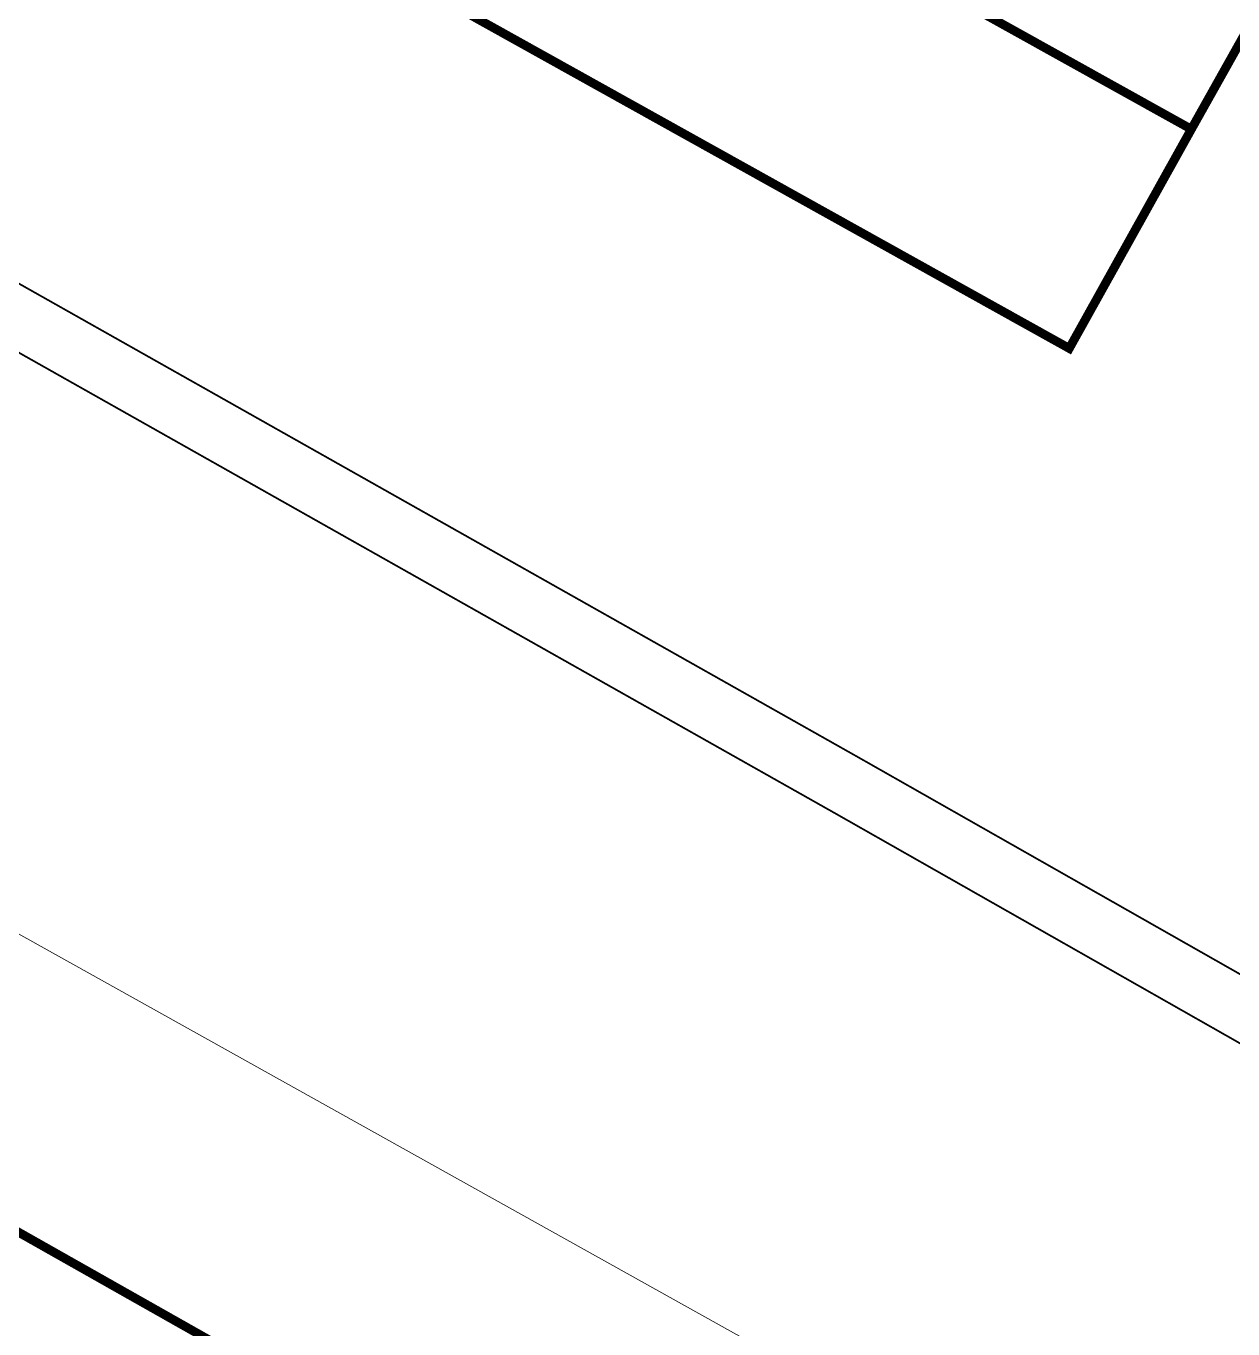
# Model space of a CAD drawing. Header units: inches. Extents: x 350994 to 353538, y 1581369 to 1583842.
# Drawn here: x 351650.72 to 351664.32, y 1583630.43 to 1583645.11 of the extents above; entities that cross this region are included whole.
import ezdxf

# ---------------------------------------------------------------- set-up
doc = ezdxf.new("R2010")
doc.units = ezdxf.units.IN
doc.header["$MEASUREMENT"] = 0
for name, pattern in [('1', [0]), ('ACAD_ISO03W100', [30, 12, -18]), ('DASHDOTX2', [2, 1, -0.5, 0, -0.5])]:
    doc.linetypes.add(name, pattern=pattern)
for name, color, linetype in [('BOUNDARY', 5, 'Continuous'), ('CULVERT', 255, '1'), ('CW', 94, '1'), ('EP TF', 5, 'Continuous'), ("ROAD'S", 1, '1')]:
    doc.layers.add(name, color=color, linetype=linetype)
doc.styles.get("Standard").update_dxf_attribs({"font": 'arial.ttf'})
doc.linetypes.add('SILT_FENCE', pattern='A,0.5,-0.2,["EP",Standard,S=0.1,R=0,X=-0.1,Y=-0.05],-0.2', length=0.9)

msp = doc.modelspace()

# ---------------------------------------------------------------- linework, layer by layer
at = {"layer": 'BOUNDARY', "lineweight": 5, "const_width": 0.1, "elevation": 90.928}
msp.add_lwpolyline([(351633.42, 1583665.529), (351665.823, 1583647.466), (351663.852, 1583643.95), (351631.342, 1583662.034), (351633.42, 1583665.529)], dxfattribs=at)
at = {"layer": 'CULVERT', "color": 250, "linetype": 'DASHDOTX2', "lineweight": 5, "ltscale": 2, "const_width": 0.02}
for points, elevation in [([(351543.821, 1583701.404), (351622.658, 1583658), (351660.106, 1583636.865), (351701.075, 1583613.586)], 89.575), ([(351543.486, 1583700.814), (351622.403, 1583657.366), (351659.851, 1583636.23), (351701.736, 1583612.431)], 89.644)]:
    msp.add_lwpolyline(points, dxfattribs=dict(at, elevation=elevation))
at = {"layer": 'CW', "linetype": 'ACAD_ISO03W100', "lineweight": 5, "ltscale": 0.1, "const_width": 0.1, "elevation": 90.928}
msp.add_lwpolyline([(351663.852, 1583643.95), (351662.476, 1583641.479), (351628.867, 1583660.196), (351630.181, 1583662.62), (351631.342, 1583662.034)], dxfattribs=at)
at = {"layer": 'EP TF', "color": 252, "linetype": 'SILT_FENCE', "lineweight": 5, "ltscale": 6, "elevation": 90.11}
msp.add_lwpolyline([(351516.056, 1583709.891), (351544.392, 1583694.56), (351591.964, 1583667.624), (351758.841, 1583574.481)], dxfattribs=at)
at = {"layer": "ROAD'S", "lineweight": 5, "const_width": 0.1}
msp.add_lwpolyline([(351710.842, 1583629.915), (351698.825, 1583604.262), (351587.502, 1583667.216), (351587.502, 1583667.216)], dxfattribs=at)

doc.saveas('drawing.dxf')
